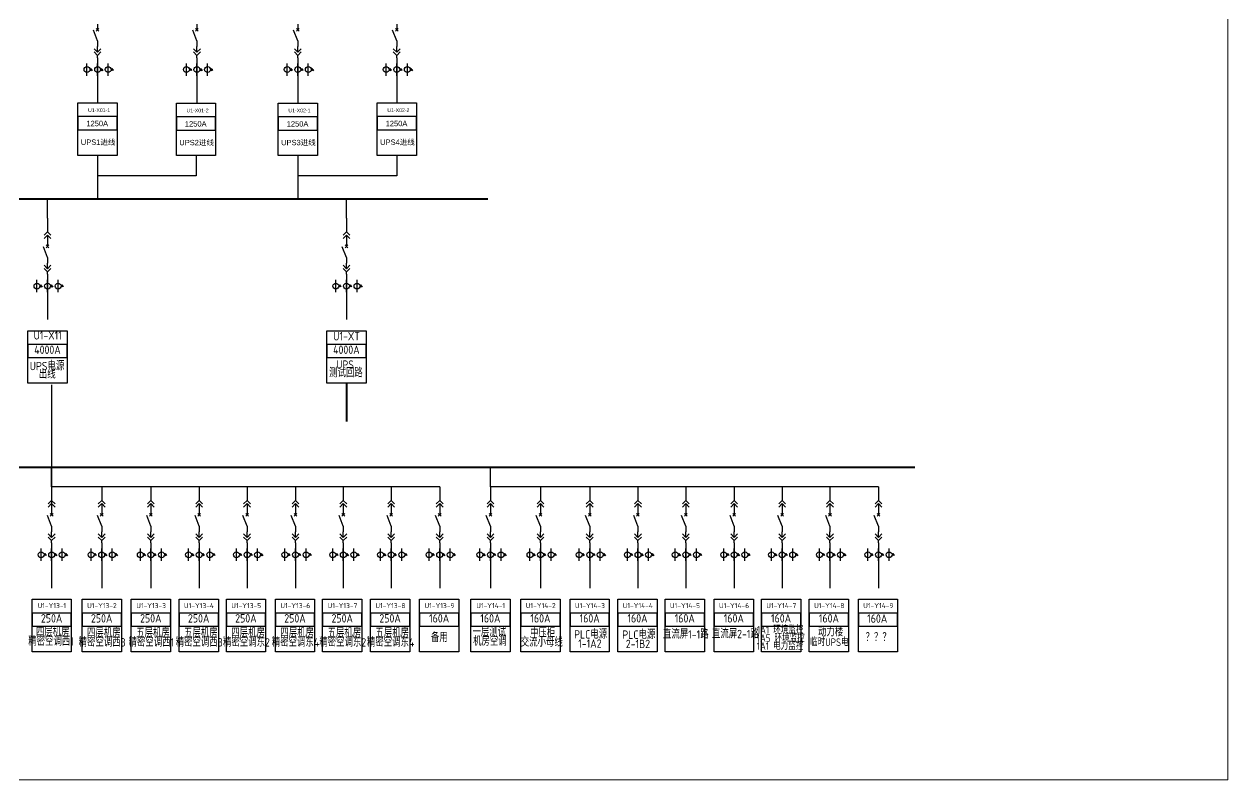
# Model space of a CAD drawing. Header units: millimetres. Extents: x -3460 to -460, y 6070 to 9130.
# Drawn here: x -2147.1 to -1987.3, y 8707.9 to 8808.2 of the extents above; entities that cross this region are included whole.
import ezdxf
from ezdxf.enums import TextEntityAlignment as Align

# ---------------------------------------------------------------- set-up
doc = ezdxf.new("R2010")
doc.units = ezdxf.units.MM
doc.header["$LTSCALE"] = 1000
doc.header["$MEASUREMENT"] = 0
doc.styles.add('HZSONG', font='gbenor.shx', dxfattribs={"height": 1200, "bigfont": 'gbcbig.shx'})
doc.styles.get("Standard").update_dxf_attribs({"font": 'arial.ttf'})

# ---------------------------------------------------------------- blocks, each defined once
blk = doc.blocks.new('DYDQAA09')
at = {"color": 0}
blk.add_lwpolyline([(0, 0), (0, -3.5)], dxfattribs=at)
blk.add_lwpolyline([(0, 0), (0, -3.5)], dxfattribs=at)
blk.add_lwpolyline([(0, 0), (0, -3.5)], dxfattribs=at)
blk.add_lwpolyline([(0, 0), (0, -3.5)], dxfattribs=at)
blk.add_lwpolyline([(0, 0), (0, -3.5)], dxfattribs=at)
blk.add_lwpolyline([(0, 0), (0, -3.5)], dxfattribs=at)
blk.add_lwpolyline([(0, 0), (0, -3.5)], dxfattribs=at)
blk.add_lwpolyline([(0, 0), (0, -3.5)], dxfattribs=at)
blk.add_lwpolyline([(0, 0), (0, -3.5)], dxfattribs=at)
blk = doc.blocks.new('DYDQ0201')
at = {"color": 0}
for points in [[(0.86, -0.86), (-0.86, 0.86)], [(-0.86, -0.86), (0.86, 0.86)], [(0, -7), (-2.61, -0.37)]]:
    blk.add_lwpolyline(points, dxfattribs=at)
blk = doc.blocks.new('DYDQAA04')
at = {"color": 0}
for points in [[(0, -3.5), (0, 0)], [(-2.12, -1.38), (0, -3.5)], [(-2.12, -3.38), (0, -5.5)], [(2.12, -1.38), (0, -3.5)], [(2.12, -3.38), (0, -5.5)], [(0, -7), (0, -5.5)]]:
    blk.add_lwpolyline(points, dxfattribs=at)
blk = doc.blocks.new('A$C03DD39B5')
for p, q in [((417, 475), (283, 392)), ((417, 422), (283, 339)), ((350, 333), (350, 467))]:
    blk.add_line(p, q)
blk.add_lwpolyline([(700, 167), (0, 167)])
blk.add_circle((350, 167), 167)
blk = doc.blocks.new('DYDQAA05')
at = {"color": 0}
blk.add_lwpolyline([(0, 0), (0, -7)], dxfattribs=at)
blk = doc.blocks.new('DYDQAA03')
at = {"color": 0}
for points in [[(0, 0), (0, -1.5)], [(-2.12, -3.62), (0, -1.5)], [(-2.12, -5.62), (0, -3.5)], [(2.12, -3.62), (0, -1.5)], [(2.12, -5.62), (0, -3.5)], [(0, -3.5), (0, -7)]]:
    blk.add_lwpolyline(points, dxfattribs=at)

msp = doc.modelspace()

# ---------------------------------------------------------------- linework, layer by layer
for p, q in [((-2137.31, 8802.96, 2071.92), (-2137.31, 8801.32, 2071.92)), ((-2124.12, 8802.96, 2201.22), (-2124.12, 8801.32, 2201.22)), ((-2110.74, 8802.96, 2201.22), (-2110.74, 8801.32, 2201.22)), ((-2097.61, 8802.96, 2201.22), (-2097.61, 8801.32, 2201.22)), ((-2137.31, 8801.32, 2071.92), (-2137.31, 8797.76, 2071.92)), ((-2124.12, 8801.32, 2201.22), (-2124.12, 8797.76, 2201.22)), ((-2110.74, 8801.32, 2201.22), (-2110.74, 8797.76, 2201.22)), ((-2097.61, 8801.32, 2201.22), (-2097.61, 8797.76, 2201.22)), ((-2137.31, 8790.8, 2071.92), (-2137.31, 8785.04, 2071.92)), ((-2124.24, 8790.76, 2201.22), (-2124.24, 8788.06, 2201.22)), ((-2110.73, 8790.76, 2201.22), (-2110.73, 8785.04, 2201.22)), ((-2097.59, 8790.8, 2201.22), (-2097.59, 8788.06, 2201.22)), ((-2124.24, 8788.06, 2201.22), (-2137.31, 8788.06, 2201.22)), ((-2097.59, 8788.06, 2201.22), (-2110.73, 8788.06, 2201.22)), ((-2143.94, 8782.46, 0.05), (-2143.94, 8785.04, 1383.33)), ((-2104.28, 8782.46, 0.05), (-2104.28, 8785.04, 1383.33)), ((-2143.94, 8774.22, 2201.27), (-2143.94, 8772.58, 2201.27)), ((-2104.28, 8774.22, 2201.27), (-2104.28, 8772.58, 2201.27)), ((-2143.94, 8772.58, 2201.27), (-2143.94, 8769.01, 2201.27)), ((-2104.28, 8772.58, 2201.27), (-2104.28, 8769.01, 2201.27)), ((-2143.4, 8760.36, 926.89), (-2143.4, 8744.27, -817.89)), ((-2143.4, 8746.81, -2201.17), (-2143.4, 8749.39, -817.89)), ((-2143.4, 8746.81, -2201.17), (-2143.4, 8749.39, -817.89)), ((-2085.17, 8746.81, -2201.17), (-2085.17, 8749.39, -817.89)), ((-2085.17, 8746.81, -2201.17), (-2085.17, 8749.39, -817.89)), ((-2091.91, 8746.81, -2201.22), (-2143.4, 8746.81, -2201.22)), ((-2033.69, 8746.81, -2201.22), (-2085.17, 8746.81, -2201.22)), ((-2143.4, 8738.57), (-2143.4, 8736.93)), ((-2136.76, 8738.57), (-2136.76, 8736.93)), ((-2130.23, 8738.57), (-2130.23, 8736.93)), ((-2123.82, 8738.57), (-2123.82, 8736.93)), ((-2117.47, 8738.57), (-2117.47, 8736.93)), ((-2111.05, 8738.57), (-2111.05, 8736.93)), ((-2104.7, 8738.57), (-2104.7, 8736.93)), ((-2098.34, 8738.57), (-2098.34, 8736.93)), ((-2091.91, 8738.57), (-2091.91, 8736.93)), ((-2085.17, 8738.57), (-2085.17, 8736.93)), ((-2078.53, 8738.57), (-2078.53, 8736.93)), ((-2072, 8738.57), (-2072, 8736.93)), ((-2065.6, 8738.57), (-2065.6, 8736.93)), ((-2059.25, 8738.57), (-2059.25, 8736.93)), ((-2052.82, 8738.57), (-2052.82, 8736.93)), ((-2046.47, 8738.57), (-2046.47, 8736.93)), ((-2040.12, 8738.57), (-2040.12, 8736.93)), ((-2033.69, 8738.57), (-2033.69, 8736.93)), ((-2143.4, 8736.93), (-2143.4, 8733.37)), ((-2136.76, 8736.93), (-2136.76, 8733.37)), ((-2130.23, 8736.93), (-2130.23, 8733.37)), ((-2123.82, 8736.93), (-2123.82, 8733.37)), ((-2117.47, 8736.93), (-2117.47, 8733.37)), ((-2111.05, 8736.93), (-2111.05, 8733.37)), ((-2104.7, 8736.93), (-2104.7, 8733.37)), ((-2098.34, 8736.93), (-2098.34, 8733.37)), ((-2091.91, 8736.93), (-2091.91, 8733.37)), ((-2085.17, 8736.93), (-2085.17, 8733.37)), ((-2078.53, 8736.93), (-2078.53, 8733.37)), ((-2072, 8736.93), (-2072, 8733.37)), ((-2065.6, 8736.93), (-2065.6, 8733.37)), ((-2059.25, 8736.93), (-2059.25, 8733.37)), ((-2052.82, 8736.93), (-2052.82, 8733.37)), ((-2046.47, 8736.93), (-2046.47, 8733.37)), ((-2040.12, 8736.93), (-2040.12, 8733.37)), ((-2033.69, 8736.93), (-2033.69, 8733.37))]:
    msp.add_line(p, q)
at = {"color": 1, "lineweight": 40}
for p, q in [((-2159.37, 8785.04, 1383.33), (-2085.51, 8785.04, 1383.33)), ((-2104.28, 8760.57, 1383.33), (-2104.28, 8755.48, 1383.33))]:
    msp.add_line(p, q, dxfattribs=at)
at = {"color": 1, "lineweight": 13, "ltscale": 0.001071}
msp.add_lwpolyline([(-2600.55, 8976.13), (-1987.31, 8976.13), (-1987.31, 8707.91), (-2600.55, 8707.91)], close=True, dxfattribs=at)
for points, elevation in [([(-2139.91, 8797.76), (-2134.7, 8797.76), (-2134.7, 8790.8), (-2139.91, 8790.8)], 2071.92), ([(-2126.85, 8797.71), (-2121.64, 8797.71), (-2121.64, 8790.76), (-2126.85, 8790.76)], 2201.22), ([(-2113.34, 8797.71), (-2108.13, 8797.71), (-2108.13, 8790.76), (-2113.34, 8790.76)], 2201.22), ([(-2100.2, 8797.76), (-2094.99, 8797.76), (-2094.99, 8790.8), (-2100.2, 8790.8)], 2201.22), ([(-2139.91, 8794.2), (-2134.7, 8794.2), (-2134.7, 8795.94), (-2139.91, 8795.94)], 2071.92), ([(-2126.85, 8794.16), (-2121.64, 8794.16), (-2121.64, 8795.89), (-2126.85, 8795.89)], 2201.22), ([(-2113.34, 8794.16), (-2108.13, 8794.16), (-2108.13, 8795.89), (-2113.34, 8795.89)], 2201.22), ([(-2100.2, 8794.2), (-2094.99, 8794.2), (-2094.99, 8795.94), (-2100.2, 8795.94)], 2201.22), ([(-2146.55, 8767.52), (-2141.34, 8767.52), (-2141.34, 8760.57), (-2146.55, 8760.57)], 1383.33), ([(-2146.55, 8763.97), (-2141.34, 8763.97), (-2141.34, 8765.71), (-2146.55, 8765.71)], 1383.33), ([(-2146, 8731.88), (-2140.79, 8731.88), (-2140.79, 8724.92), (-2146, 8724.92)], -817.94), ([(-2139.36, 8731.88), (-2134.15, 8731.88), (-2134.15, 8724.92), (-2139.36, 8724.92)], -817.94), ([(-2132.83, 8731.88), (-2127.62, 8731.88), (-2127.62, 8724.92), (-2132.83, 8724.92)], -817.94), ([(-2126.48, 8731.88), (-2121.27, 8731.88), (-2121.27, 8724.92), (-2126.48, 8724.92)], -817.94), ([(-2120.21, 8731.88), (-2115.01, 8731.88), (-2115.01, 8724.92), (-2120.21, 8724.92)], -817.94), ([(-2113.71, 8731.88), (-2108.5, 8731.88), (-2108.5, 8724.92), (-2113.71, 8724.92)], -817.94), ([(-2107.44, 8731.88), (-2102.23, 8731.88), (-2102.23, 8724.92), (-2107.44, 8724.92)], -817.94), ([(-2101.08, 8731.88), (-2095.87, 8731.88), (-2095.87, 8724.92), (-2101.08, 8724.92)], -817.94), ([(-2094.57, 8731.88), (-2089.36, 8731.88), (-2089.36, 8724.92), (-2094.57, 8724.92)], -817.94), ([(-2087.77, 8731.88), (-2082.56, 8731.88), (-2082.56, 8724.92), (-2087.77, 8724.92)], -817.94), ([(-2081.13, 8731.88), (-2075.93, 8731.88), (-2075.93, 8724.92), (-2081.13, 8724.92)], -817.94), ([(-2074.6, 8731.88), (-2069.4, 8731.88), (-2069.4, 8724.92), (-2074.6, 8724.92)], -817.94), ([(-2068.26, 8731.88), (-2063.05, 8731.88), (-2063.05, 8724.92), (-2068.26, 8724.92)], -817.94), ([(-2061.99, 8731.88), (-2056.78, 8731.88), (-2056.78, 8724.92), (-2061.99, 8724.92)], -817.94), ([(-2055.48, 8731.88), (-2050.27, 8731.88), (-2050.27, 8724.92), (-2055.48, 8724.92)], -817.94), ([(-2049.21, 8731.88), (-2044, 8731.88), (-2044, 8724.92), (-2049.21, 8724.92)], -817.94), ([(-2042.86, 8731.88), (-2037.65, 8731.88), (-2037.65, 8724.92), (-2042.86, 8724.92)], -817.94), ([(-2036.35, 8731.88), (-2031.14, 8731.88), (-2031.14, 8724.92), (-2036.35, 8724.92)], -817.94), ([(-2146, 8728.32), (-2140.79, 8728.32), (-2140.79, 8730.06), (-2146, 8730.06)], -817.94), ([(-2139.36, 8728.32), (-2134.15, 8728.32), (-2134.15, 8730.06), (-2139.36, 8730.06)], -817.94), ([(-2132.83, 8728.32), (-2127.62, 8728.32), (-2127.62, 8730.06), (-2132.83, 8730.06)], -817.94), ([(-2126.48, 8728.32), (-2121.27, 8728.32), (-2121.27, 8730.06), (-2126.48, 8730.06)], -817.94), ([(-2120.21, 8728.32), (-2115.01, 8728.32), (-2115.01, 8730.06), (-2120.21, 8730.06)], -817.94), ([(-2113.71, 8728.32), (-2108.5, 8728.32), (-2108.5, 8730.06), (-2113.71, 8730.06)], -817.94), ([(-2107.44, 8728.32), (-2102.23, 8728.32), (-2102.23, 8730.06), (-2107.44, 8730.06)], -817.94), ([(-2101.08, 8728.32), (-2095.87, 8728.32), (-2095.87, 8730.06), (-2101.08, 8730.06)], -817.94), ([(-2094.57, 8728.32), (-2089.36, 8728.32), (-2089.36, 8730.06), (-2094.57, 8730.06)], -817.94), ([(-2087.77, 8728.32), (-2082.56, 8728.32), (-2082.56, 8730.06), (-2087.77, 8730.06)], -817.94), ([(-2081.13, 8728.32), (-2075.93, 8728.32), (-2075.93, 8730.06), (-2081.13, 8730.06)], -817.94), ([(-2074.6, 8728.32), (-2069.4, 8728.32), (-2069.4, 8730.06), (-2074.6, 8730.06)], -817.94), ([(-2068.26, 8728.32), (-2063.05, 8728.32), (-2063.05, 8730.06), (-2068.26, 8730.06)], -817.94), ([(-2061.99, 8728.32), (-2056.78, 8728.32), (-2056.78, 8730.06), (-2061.99, 8730.06)], -817.94), ([(-2055.48, 8728.32), (-2050.27, 8728.32), (-2050.27, 8730.06), (-2055.48, 8730.06)], -817.94), ([(-2049.21, 8728.32), (-2044, 8728.32), (-2044, 8730.06), (-2049.21, 8730.06)], -817.94), ([(-2042.86, 8728.32), (-2037.65, 8728.32), (-2037.65, 8730.06), (-2042.86, 8730.06)], -817.94), ([(-2036.35, 8728.32), (-2031.14, 8728.32), (-2031.14, 8730.06), (-2036.35, 8730.06)], -817.94)]:
    msp.add_lwpolyline(points, close=True, dxfattribs=dict(elevation=elevation))
at = {"color": 1, "elevation": 1383.33}
for points in [[(-2106.89, 8767.52), (-2101.68, 8767.52), (-2101.68, 8760.57), (-2106.89, 8760.57)], [(-2106.89, 8763.97), (-2101.68, 8763.97), (-2101.68, 8765.71), (-2106.89, 8765.71)]]:
    msp.add_lwpolyline(points, close=True, dxfattribs=at)
at = {"color": 1, "lineweight": 40, "ltscale": 100, "elevation": -817.89}
msp.add_lwpolyline([(-2028.88, 8749.39), (-2263.41, 8749.39), (-2263.41, 8749.39)], dxfattribs=at)

# ---------------------------------------------------------------- block references
at = {"xscale": 0.2128962921302706, "yscale": 0.2128962921302706, "zscale": 0.2128962921302706}
for name, p in [('DYDQAA09', (-2137.31, 8808.22, -129.3)), ('DYDQAA09', (-2124.12, 8808.22)), ('DYDQAA09', (-2110.74, 8808.22)), ('DYDQAA09', (-2097.61, 8808.22)), ('DYDQ0201', (-2137.31, 8807.47, -129.3)), ('DYDQ0201', (-2124.12, 8807.47)), ('DYDQ0201', (-2110.74, 8807.47)), ('DYDQ0201', (-2097.61, 8807.47)), ('DYDQAA04', (-2137.31, 8805.24, -129.3)), ('DYDQAA09', (-2137.31, 8805.98, -129.3)), ('DYDQAA04', (-2124.12, 8805.24)), ('DYDQAA09', (-2124.12, 8805.98)), ('DYDQAA04', (-2110.74, 8805.24)), ('DYDQAA09', (-2110.74, 8805.98)), ('DYDQAA04', (-2097.61, 8805.24)), ('DYDQAA09', (-2097.61, 8805.98)), ('DYDQAA09', (-2137.31, 8803.75, -129.3)), ('DYDQAA09', (-2124.12, 8803.75)), ('DYDQAA09', (-2110.74, 8803.75)), ('DYDQAA09', (-2097.61, 8803.75)), ('DYDQAA05', (-2143.94, 8782.46, 0.05)), ('DYDQAA05', (-2104.28, 8782.46, 0.05)), ('DYDQAA03', (-2143.94, 8780.97, 0.05)), ('DYDQAA09', (-2143.94, 8779.48, 0.05)), ('DYDQAA03', (-2104.28, 8780.97, 0.05)), ('DYDQAA09', (-2104.28, 8779.48, 0.05)), ('DYDQ0201', (-2143.94, 8778.73, 0.05)), ('DYDQ0201', (-2104.28, 8778.73, 0.05)), ('DYDQAA04', (-2143.94, 8776.5, 0.05)), ('DYDQAA09', (-2143.94, 8777.24, 0.05)), ('DYDQAA04', (-2104.28, 8776.5, 0.05)), ('DYDQAA09', (-2104.28, 8777.24, 0.05)), ('DYDQAA09', (-2143.94, 8775.01, 0.05)), ('DYDQAA09', (-2104.28, 8775.01, 0.05)), ('DYDQAA05', (-2143.4, 8746.81, -2201.22)), ('DYDQAA05', (-2136.76, 8746.81, -2201.22)), ('DYDQAA05', (-2130.23, 8746.81, -2201.22)), ('DYDQAA05', (-2123.82, 8746.81, -2201.22)), ('DYDQAA05', (-2117.47, 8746.81, -2201.22)), ('DYDQAA05', (-2111.05, 8746.81, -2201.22)), ('DYDQAA05', (-2104.7, 8746.81, -2201.22)), ('DYDQAA05', (-2098.34, 8746.81, -2201.22)), ('DYDQAA05', (-2091.91, 8746.81, -2201.22)), ('DYDQAA05', (-2085.17, 8746.81, -2201.22)), ('DYDQAA05', (-2078.53, 8746.81, -2201.22)), ('DYDQAA05', (-2072, 8746.81, -2201.22)), ('DYDQAA05', (-2065.6, 8746.81, -2201.22)), ('DYDQAA05', (-2059.25, 8746.81, -2201.22)), ('DYDQAA05', (-2052.82, 8746.81, -2201.22)), ('DYDQAA05', (-2046.47, 8746.81, -2201.22)), ('DYDQAA05', (-2040.12, 8746.81, -2201.22)), ('DYDQAA05', (-2033.69, 8746.81, -2201.22)), ('DYDQAA03', (-2143.4, 8745.32, -2201.22)), ('DYDQAA03', (-2136.76, 8745.32, -2201.22)), ('DYDQAA03', (-2130.23, 8745.32, -2201.22)), ('DYDQAA03', (-2123.82, 8745.32, -2201.22)), ('DYDQAA03', (-2117.47, 8745.32, -2201.22)), ('DYDQAA03', (-2111.05, 8745.32, -2201.22)), ('DYDQAA03', (-2104.7, 8745.32, -2201.22)), ('DYDQAA03', (-2098.34, 8745.32, -2201.22)), ('DYDQAA03', (-2091.91, 8745.32, -2201.22)), ('DYDQAA03', (-2085.17, 8745.32, -2201.22)), ('DYDQAA03', (-2078.53, 8745.32, -2201.22)), ('DYDQAA03', (-2072, 8745.32, -2201.22)), ('DYDQAA03', (-2065.6, 8745.32, -2201.22)), ('DYDQAA03', (-2059.25, 8745.32, -2201.22)), ('DYDQAA03', (-2052.82, 8745.32, -2201.22)), ('DYDQAA03', (-2046.47, 8745.32, -2201.22)), ('DYDQAA03', (-2040.12, 8745.32, -2201.22)), ('DYDQAA03', (-2033.69, 8745.32, -2201.22)), ('DYDQ0201', (-2143.4, 8743.09, -2201.22)), ('DYDQAA09', (-2143.4, 8743.83, -2201.22)), ('DYDQ0201', (-2136.76, 8743.09, -2201.22)), ('DYDQAA09', (-2136.76, 8743.83, -2201.22)), ('DYDQ0201', (-2130.23, 8743.09, -2201.22)), ('DYDQAA09', (-2130.23, 8743.83, -2201.22)), ('DYDQ0201', (-2123.82, 8743.09, -2201.22)), ('DYDQAA09', (-2123.82, 8743.83, -2201.22)), ('DYDQ0201', (-2117.47, 8743.09, -2201.22)), ('DYDQAA09', (-2117.47, 8743.83, -2201.22)), ('DYDQ0201', (-2111.05, 8743.09, -2201.22)), ('DYDQAA09', (-2111.05, 8743.83, -2201.22)), ('DYDQ0201', (-2104.7, 8743.09, -2201.22)), ('DYDQAA09', (-2104.7, 8743.83, -2201.22)), ('DYDQ0201', (-2098.34, 8743.09, -2201.22)), ('DYDQAA09', (-2098.34, 8743.83, -2201.22)), ('DYDQ0201', (-2091.91, 8743.09, -2201.22)), ('DYDQAA09', (-2091.91, 8743.83, -2201.22)), ('DYDQ0201', (-2085.17, 8743.09, -2201.22)), ('DYDQAA09', (-2085.17, 8743.83, -2201.22)), ('DYDQ0201', (-2078.53, 8743.09, -2201.22)), ('DYDQAA09', (-2078.53, 8743.83, -2201.22)), ('DYDQ0201', (-2072, 8743.09, -2201.22)), ('DYDQAA09', (-2072, 8743.83, -2201.22)), ('DYDQ0201', (-2065.6, 8743.09, -2201.22)), ('DYDQAA09', (-2065.6, 8743.83, -2201.22)), ('DYDQ0201', (-2059.25, 8743.09, -2201.22)), ('DYDQAA09', (-2059.25, 8743.83, -2201.22)), ('DYDQ0201', (-2052.82, 8743.09, -2201.22)), ('DYDQAA09', (-2052.82, 8743.83, -2201.22)), ('DYDQ0201', (-2046.47, 8743.09, -2201.22)), ('DYDQAA09', (-2046.47, 8743.83, -2201.22)), ('DYDQ0201', (-2040.12, 8743.09, -2201.22)), ('DYDQAA09', (-2040.12, 8743.83, -2201.22)), ('DYDQ0201', (-2033.69, 8743.09, -2201.22)), ('DYDQAA09', (-2033.69, 8743.83, -2201.22)), ('DYDQAA09', (-2143.4, 8741.59, -2201.22)), ('DYDQAA09', (-2136.76, 8741.59, -2201.22)), ('DYDQAA09', (-2130.23, 8741.59, -2201.22)), ('DYDQAA09', (-2123.82, 8741.59, -2201.22)), ('DYDQAA09', (-2117.47, 8741.59, -2201.22)), ('DYDQAA09', (-2111.05, 8741.59, -2201.22)), ('DYDQAA09', (-2104.7, 8741.59, -2201.22)), ('DYDQAA09', (-2098.34, 8741.59, -2201.22)), ('DYDQAA09', (-2091.91, 8741.59, -2201.22)), ('DYDQAA09', (-2085.17, 8741.59, -2201.22)), ('DYDQAA09', (-2078.53, 8741.59, -2201.22)), ('DYDQAA09', (-2072, 8741.59, -2201.22)), ('DYDQAA09', (-2065.6, 8741.59, -2201.22)), ('DYDQAA09', (-2059.25, 8741.59, -2201.22)), ('DYDQAA09', (-2052.82, 8741.59, -2201.22)), ('DYDQAA09', (-2046.47, 8741.59, -2201.22)), ('DYDQAA09', (-2040.12, 8741.59, -2201.22)), ('DYDQAA09', (-2033.69, 8741.59, -2201.22)), ('DYDQAA04', (-2143.4, 8740.85, -2201.22)), ('DYDQAA04', (-2136.76, 8740.85, -2201.22)), ('DYDQAA04', (-2130.23, 8740.85, -2201.22)), ('DYDQAA04', (-2123.82, 8740.85, -2201.22)), ('DYDQAA04', (-2117.47, 8740.85, -2201.22)), ('DYDQAA04', (-2111.05, 8740.85, -2201.22)), ('DYDQAA04', (-2104.7, 8740.85, -2201.22)), ('DYDQAA04', (-2098.34, 8740.85, -2201.22)), ('DYDQAA04', (-2091.91, 8740.85, -2201.22)), ('DYDQAA04', (-2085.17, 8740.85, -2201.22)), ('DYDQAA04', (-2078.53, 8740.85, -2201.22)), ('DYDQAA04', (-2072, 8740.85, -2201.22)), ('DYDQAA04', (-2065.6, 8740.85, -2201.22)), ('DYDQAA04', (-2059.25, 8740.85, -2201.22)), ('DYDQAA04', (-2052.82, 8740.85, -2201.22)), ('DYDQAA04', (-2046.47, 8740.85, -2201.22)), ('DYDQAA04', (-2040.12, 8740.85, -2201.22)), ('DYDQAA04', (-2033.69, 8740.85, -2201.22)), ('DYDQAA09', (-2143.4, 8739.36, -2201.22)), ('DYDQAA09', (-2136.76, 8739.36, -2201.22)), ('DYDQAA09', (-2130.23, 8739.36, -2201.22)), ('DYDQAA09', (-2123.82, 8739.36, -2201.22)), ('DYDQAA09', (-2117.47, 8739.36, -2201.22)), ('DYDQAA09', (-2111.05, 8739.36, -2201.22)), ('DYDQAA09', (-2104.7, 8739.36, -2201.22)), ('DYDQAA09', (-2098.34, 8739.36, -2201.22)), ('DYDQAA09', (-2091.91, 8739.36, -2201.22)), ('DYDQAA09', (-2085.17, 8739.36, -2201.22)), ('DYDQAA09', (-2078.53, 8739.36, -2201.22)), ('DYDQAA09', (-2072, 8739.36, -2201.22)), ('DYDQAA09', (-2065.6, 8739.36, -2201.22)), ('DYDQAA09', (-2059.25, 8739.36, -2201.22)), ('DYDQAA09', (-2052.82, 8739.36, -2201.22)), ('DYDQAA09', (-2046.47, 8739.36, -2201.22)), ('DYDQAA09', (-2040.12, 8739.36, -2201.22)), ('DYDQAA09', (-2033.69, 8739.36, -2201.22))]:
    msp.add_blockref(name, p, dxfattribs=at)
at = {"linetype": 'Continuous', "xscale": 0.00233888397733859, "yscale": 0.00233888397733859, "zscale": 0.00233888397733859, "rotation": 270}
for p in [(-2139.1, 8803, 2071.92), (-2137.69, 8803, 2071.92), (-2136.29, 8803, 2071.92), (-2125.91, 8803, 2201.22), (-2124.51, 8803, 2201.22), (-2123.1, 8803, 2201.22), (-2112.53, 8803, 2201.22), (-2111.13, 8803, 2201.22), (-2109.73, 8803, 2201.22), (-2099.4, 8803, 2201.22), (-2098, 8803, 2201.22), (-2096.59, 8803, 2201.22), (-2145.74, 8774.26, 2201.27), (-2144.33, 8774.26, 2201.27), (-2142.93, 8774.26, 2201.27), (-2106.08, 8774.26, 2201.27), (-2104.67, 8774.26, 2201.27), (-2103.27, 8774.26, 2201.27), (-2145.19, 8738.61), (-2143.79, 8738.61), (-2142.38, 8738.61), (-2138.55, 8738.61), (-2137.15, 8738.61), (-2135.74, 8738.61), (-2132.02, 8738.61), (-2130.62, 8738.61), (-2129.21, 8738.61), (-2125.62, 8738.61), (-2124.21, 8738.61), (-2122.81, 8738.61), (-2119.27, 8738.61), (-2117.86, 8738.61), (-2116.46, 8738.61), (-2112.84, 8738.61), (-2111.44, 8738.61), (-2110.03, 8738.61), (-2106.49, 8738.61), (-2105.09, 8738.61), (-2103.68, 8738.61), (-2100.14, 8738.61), (-2098.73, 8738.61), (-2097.33, 8738.61), (-2093.71, 8738.61), (-2092.3, 8738.61), (-2090.9, 8738.61), (-2086.96, 8738.61), (-2085.56, 8738.61), (-2084.16, 8738.61), (-2080.32, 8738.61), (-2078.92, 8738.61), (-2077.52, 8738.61), (-2073.79, 8738.61), (-2072.39, 8738.61), (-2070.99, 8738.61), (-2067.39, 8738.61), (-2065.99, 8738.61), (-2064.58, 8738.61), (-2061.04, 8738.61), (-2059.64, 8738.61), (-2058.23, 8738.61), (-2054.61, 8738.61), (-2053.21, 8738.61), (-2051.8, 8738.61), (-2048.26, 8738.61), (-2046.86, 8738.61), (-2045.46, 8738.61), (-2041.91, 8738.61), (-2040.51, 8738.61), (-2039.1, 8738.61), (-2035.48, 8738.61), (-2034.08, 8738.61), (-2032.67, 8738.61)]:
    msp.add_blockref('A$C03DD39B5', p, dxfattribs=at)

# ---------------------------------------------------------------- texts
at = {"lineweight": 0}
for s, height, p in [('U1-X01-1', 0.49, (-2137.1, 8796.55, 4273.15)), ('U1-X02-2', 0.49, (-2097.39, 8796.55, 4402.45)), ('U1-X01-2', 0.49, (-2124.04, 8796.51, 4402.45)), ('U1-X02-1', 0.49, (-2110.52, 8796.51, 4402.45)), ('1250A', 0.713, (-2137.35, 8794.67, 1506.53)), ('1250A', 0.713, (-2124.28, 8794.62, 1635.83)), ('1250A', 0.713, (-2110.77, 8794.62, 1635.83)), ('1250A', 0.713, (-2097.64, 8794.67, 1635.83)), ('UPS1进线', 0.713, (-2137.23, 8792.19, 941.19)), ('UPS2进线', 0.713, (-2124.16, 8792.14, 1070.49)), ('UPS3进线', 0.713, (-2110.65, 8792.14, 1070.49)), ('UPS4进线', 0.713, (-2097.51, 8792.19, 1070.49))]:
    msp.add_text(s, height=height, dxfattribs=at).set_placement(p, align=Align.CENTER)
at = {"color": 7, "lineweight": 0, "style": 'HZSONG'}
for s, height, p in [('U1-X11', 1.114, (-2143.92, 8766.35, 0.05)), ('4000A', 1.114, (-2143.95, 8764.45, 0.05)), ('UPS电源', 1.114, (-2144.01, 8762.28, 0.05)), ('出线', 1.114, (-2143.98, 8761.18, 0.05)), ('U1-Y13-1', 0.668, (-2143.37, 8730.71, -2201.22)), ('U1-Y13-2', 0.668, (-2136.73, 8730.71, -2201.22)), ('U1-Y13-3', 0.668, (-2130.2, 8730.71, -2201.22)), ('U1-Y13-4', 0.668, (-2123.85, 8730.71, -2201.22)), ('U1-Y13-5', 0.668, (-2117.58, 8730.71, -2201.22)), ('U1-Y13-6', 0.668, (-2111.07, 8730.71, -2201.22)), ('U1-Y13-7', 0.668, (-2104.81, 8730.71, -2201.22)), ('U1-Y13-8', 0.668, (-2098.45, 8730.71, -2201.22)), ('U1-Y13-9', 0.668, (-2091.94, 8730.71, -2201.22)), ('U1-Y14-1', 0.668, (-2085.14, 8730.71, -2201.22)), ('U1-Y14-2', 0.668, (-2078.5, 8730.71, -2201.22)), ('U1-Y14-3', 0.668, (-2071.97, 8730.71, -2201.22)), ('U1-Y14-4', 0.668, (-2065.62, 8730.71, -2201.22)), ('U1-Y14-5', 0.668, (-2059.36, 8730.71, -2201.22)), ('U1-Y14-6', 0.668, (-2052.85, 8730.71, -2201.22)), ('U1-Y14-7', 0.668, (-2046.58, 8730.71, -2201.22)), ('U1-Y14-8', 0.668, (-2040.22, 8730.71, -2201.22)), ('U1-Y14-9', 0.668, (-2033.71, 8730.71, -2201.22)), ('250A', 1.114, (-2143.4, 8728.8, -2201.22)), ('250A', 1.114, (-2136.76, 8728.8, -2201.22)), ('250A', 1.114, (-2130.24, 8728.8, -2201.22)), ('250A', 1.114, (-2123.89, 8728.8, -2201.22)), ('250A', 1.114, (-2117.62, 8728.8, -2201.22)), ('250A', 1.114, (-2111.11, 8728.8, -2201.22)), ('250A', 1.114, (-2104.84, 8728.8, -2201.22)), ('250A', 1.114, (-2098.49, 8728.8, -2201.22)), ('160A', 1.114, (-2091.98, 8728.8, -2201.22)), ('160A', 1.114, (-2085.18, 8728.8, -2201.22)), ('160A', 1.114, (-2078.54, 8728.8, -2201.22)), ('160A', 1.114, (-2072.01, 8728.8, -2201.22)), ('160A', 1.114, (-2065.66, 8728.8, -2201.22)), ('160A', 1.114, (-2059.39, 8728.8, -2201.22)), ('160A', 1.114, (-2052.88, 8728.8, -2201.22)), ('1A1 环境监控', 1, (-2046.73, 8727.32, -60.39)), ('160A', 1.114, (-2046.61, 8728.8, -2201.22)), ('160A', 1.114, (-2040.26, 8728.8, -2201.22)), ('160A', 1.114, (-2033.85, 8728.77, -2201.22)), ('精密空调西1', 1.114, (-2143.48, 8725.74, -1696.12)), ('四层机房', 1.114, (-2143.26, 8726.97, -1822.42)), ('精密空调西3', 1.114, (-2136.7, 8725.61, 65.91)), ('四层机房', 1.114, (-2136.48, 8726.84, -60.39)), ('精密空调西1', 1.114, (-2130.17, 8725.61, 65.91)), ('五层机房', 1.114, (-2129.95, 8726.84, -60.39)), ('精密空调西3', 1.114, (-2123.82, 8725.61, 65.91)), ('五层机房', 1.114, (-2123.6, 8726.84, -60.39)), ('精密空调东2', 1.114, (-2117.55, 8725.61, 65.91)), ('四层机房', 1.114, (-2117.33, 8726.84, -60.39)), ('精密空调东4', 1.114, (-2111.04, 8725.61, 65.91)), ('四层机房', 1.114, (-2110.82, 8726.84, -60.39)), ('精密空调东2', 1.114, (-2104.77, 8725.61, 65.91)), ('五层机房', 1.114, (-2104.56, 8726.84, -60.39)), ('精密空调东4', 1.114, (-2098.42, 8725.61, 65.91)), ('五层机房', 1.114, (-2098.2, 8726.84, -60.39)), ('备用', 1.114, (-2091.95, 8726.24, -2201.22)), ('一层测试', 1.114, (-2085.32, 8726.97, -1822.42)), ('机房空调', 1.114, (-2085.25, 8725.74, -1696.12)), ('交流小母线', 1.114, (-2078.36, 8725.61, 65.91)), ('中压柜', 1.114, (-2078.25, 8726.84, -60.39)), ('PLC电源', 1.114, (-2071.88, 8726.67, -60.39)), ('PLC电源', 1.114, (-2065.49, 8726.63, -60.39)), ('直流屏1-1路', 1.114, (-2059.25, 8726.67, -60.39)), ('直流屏2-1路', 1.114, (-2052.67, 8726.72, -60.39)), ('1A5 环境监控', 1, (-2046.65, 8726.23, 65.91)), ('临时UPS电', 1, (-2040.2, 8725.69, 65.91)), ('动力楼', 1.114, (-2040.03, 8726.97, -60.39)), ('？？？', 1.114, (-2033.72, 8726.24, -2201.22)), ('1-1A2', 1.114, (-2071.98, 8725.45, 65.91)), ('2-1B2', 1.114, (-2065.6, 8725.4, 65.91)), ('1A1 电力监控', 1, (-2046.75, 8725.18, 65.91))]:
    msp.add_text(s, height=height, dxfattribs=at).set_placement(p, align=Align.CENTER)
at = {"color": 1, "lineweight": 0, "style": 'HZSONG'}
for s, p in [('U1-XT', (-2104.26, 8766.24, 0.05)), ('4000A', (-2104.29, 8764.45, 0.05)), ('UPS', (-2104.46, 8762.47, 0.05)), ('测试回路', (-2104.35, 8761.36, 126.35))]:
    msp.add_text(s, height=1.114, dxfattribs=at).set_placement(p, align=Align.CENTER)

doc.saveas('drawing.dxf')
